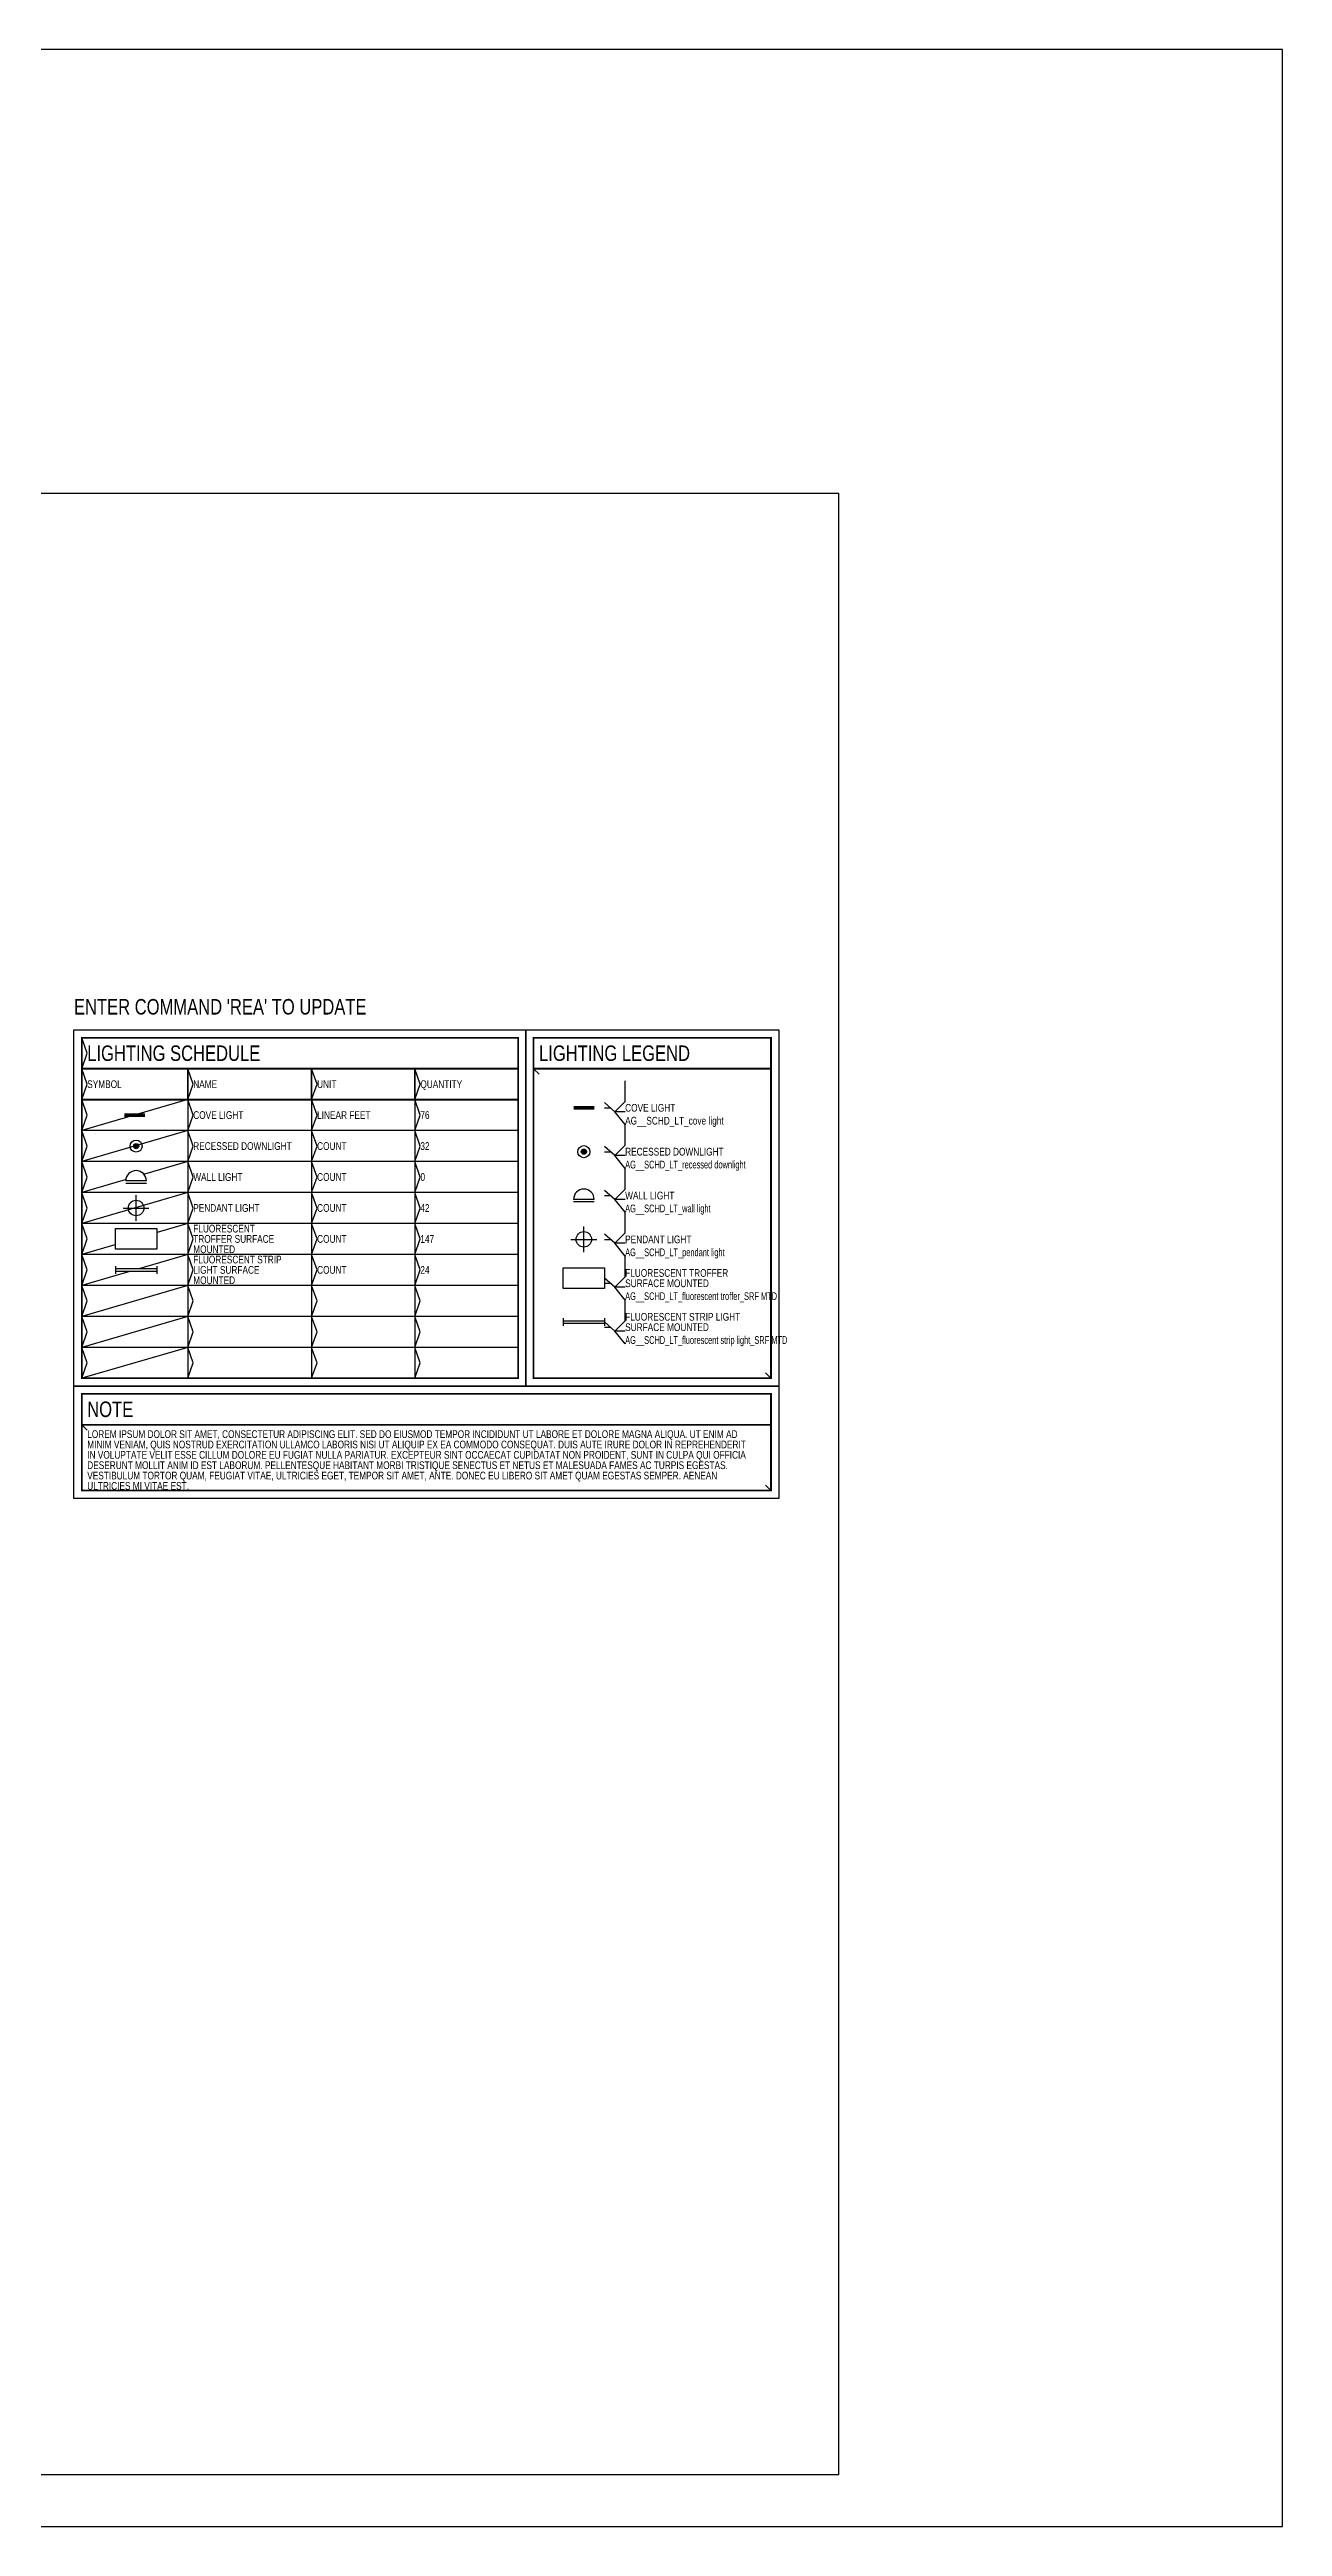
# Model space of a CAD drawing. Header units: inches. Extents: x -2048 to 3912, y -2355 to 2890.
# Drawn here: x 2479 to 3912, y -120 to 2760 of the extents above; entities that cross this region are included whole.
import ezdxf
from ezdxf.enums import TextEntityAlignment as Align

# ---------------------------------------------------------------- set-up
doc = ezdxf.new("R2010")
doc.units = ezdxf.units.IN
doc.header["$MEASUREMENT"] = 0
doc.layers.get('Defpoints').update_dxf_attribs({"color": 214})
doc.layers.add('A-ANNO-TEXT', color=2, linetype='Continuous')
doc.layers.add('A-LITE', color=3, linetype='Continuous')
doc.styles.add('AG_096_Century Gothic', font='GOTHIC.TTF', dxfattribs={"width": 0.8, "height": 9})
doc.styles.add('AG_192_Century Gothic', font='GOTHIC.TTF', dxfattribs={"width": 0.8, "height": 18})
doc.styles.add('AG_x_Century Gothic', font='GOTHIC.TTF', dxfattribs={"width": 0.8})

# ---------------------------------------------------------------- blocks, each defined once
blk = doc.blocks.new('*U23')
at = {"layer": 'A-ANNO-TEXT', "const_width": 2}
blk.add_lwpolyline([(9, -9), (285, -9), (285, -405), (9, -405)], close=True, dxfattribs=at)
blk.add_lwpolyline([(9, -45), (285, -45)], dxfattribs=at)
at = {"layer": 'Defpoints'}
for p, q in [((15.4, -51.4), (9, -45)), ((285, -405), (278.6, -398.6))]:
    blk.add_line(p, q, dxfattribs=at)
blk.add_lwpolyline([(0, 0), (294, 0), (294, -414), (0, -414)], close=True, dxfattribs=at)
at = {"layer": 'A-ANNO-TEXT', "style": 'AG_x_Century Gothic', "width": 0.8}
blk.add_attdef('Title', text='', height=18, dxfattribs=at).set_placement((15.4, -27), align=Align.MIDDLE_LEFT)
blk = doc.blocks.new('*U18')
for p, q in [((0, -24), (0, 0)), ((-12, -36), (-24, -25.5)), ((0, -24), (-12, -36)), ((-24, -31.5), (-17.1, -31.5)), ((0, -36), (-12, -36)), ((0, -51), (-12, -36)), ((0, -75), (0, -51)), ((-12, -87), (-24, -76.5)), ((-24, -82.5), (-17.1, -82.5)), ((0, -75), (-12, -87)), ((0, -87), (-12, -87)), ((0, -102), (-12, -87)), ((0, -126), (0, -102)), ((-12, -138), (-24, -127.5)), ((-24, -133.5), (-17.1, -133.5)), ((0, -126), (-12, -138)), ((0, -138), (-12, -138)), ((0, -153), (-12, -138)), ((0, -177), (0, -153)), ((-12, -189), (-24, -178.5)), ((-24, -184.5), (-17.1, -184.5)), ((0, -177), (-12, -189)), ((0, -189), (-12, -189)), ((0, -204), (-12, -189)), ((-12, -240), (-24, -229.5)), ((0, -228), (-12, -240)), ((0, -228), (0, -204)), ((-24, -235.5), (-17.1, -235.5)), ((0, -240), (-12, -240)), ((0, -255), (-12, -240)), ((0, -279), (0, -255)), ((-12, -291), (-24, -280.5)), ((-24, -286.5), (-17.1, -286.5)), ((0, -279), (-12, -291)), ((0, -291), (-12, -291)), ((0, -306), (-12, -291))]:
    blk.add_line(p, q)
blk = doc.blocks.new('*U28')
at = {"layer": 'A-ANNO-TEXT'}
for p, q in [((132.2, -81), (132.2, -405)), ((276.2, -81), (276.2, -405)), ((396.2, -81), (396.2, -405)), ((516.2, -117), (9, -117)), ((516.2, -153), (9, -153)), ((516.2, -189), (9, -189)), ((516.2, -225), (9, -225)), ((516.2, -261), (9, -261)), ((516.2, -297), (9, -297)), ((516.2, -333), (9, -333)), ((516.2, -369), (9, -369)), ((516.2, -405), (9, -405))]:
    blk.add_line(p, q, dxfattribs=at)
at = {"layer": 'A-ANNO-TEXT', "const_width": 2}
blk.add_lwpolyline([(9, -9), (516.2, -9), (516.2, -405), (9, -405)], close=True, dxfattribs=at)
for points in [[(9, -45), (516.2, -45)], [(132.2, -81), (132.2, -45)], [(276.2, -81), (276.2, -45)], [(396.2, -81), (396.2, -45)], [(516.2, -81), (9, -81)]]:
    blk.add_lwpolyline(points, dxfattribs=at)
at = {"layer": 'Defpoints'}
for p, q in [((132.2, -81), (9, -117)), ((132.2, -117), (9, -153)), ((132.2, -153), (9, -189)), ((132.2, -189), (9, -225)), ((132.2, -225), (9, -261)), ((132.2, -261), (9, -297)), ((132.2, -297), (9, -333)), ((132.2, -333), (9, -369)), ((132.2, -369), (9, -405))]:
    blk.add_line(p, q, dxfattribs=at)
blk.add_lwpolyline([(0, 0), (525.2, 0), (525.2, -414), (0, -414)], close=True, dxfattribs=at)
for points in [[(9, -45), (15.4, -27), (9, -9)], [(9, -81), (15.4, -63), (9, -45)], [(132.2, -81), (138.6, -63), (132.2, -45)], [(276.2, -81), (282.6, -63), (276.2, -45)], [(396.2, -81), (402.6, -63), (396.2, -45)], [(9, -117), (15.4, -99), (9, -81)], [(132.2, -117), (138.6, -99), (132.2, -81)], [(276.2, -117), (282.6, -99), (276.2, -81)], [(396.2, -117), (402.6, -99), (396.2, -81)], [(9, -153), (15.4, -135), (9, -117)], [(132.2, -153), (138.6, -135), (132.2, -117)], [(276.2, -153), (282.6, -135), (276.2, -117)], [(396.2, -153), (402.6, -135), (396.2, -117)], [(9, -189), (15.4, -171), (9, -153)], [(132.2, -189), (138.6, -171), (132.2, -153)], [(276.2, -189), (282.6, -171), (276.2, -153)], [(396.2, -189), (402.6, -171), (396.2, -153)], [(9, -225), (15.4, -207), (9, -189)], [(132.2, -225), (138.6, -207), (132.2, -189)], [(276.2, -225), (282.6, -207), (276.2, -189)], [(396.2, -225), (402.6, -207), (396.2, -189)], [(9, -261), (15.4, -243), (9, -225)], [(132.2, -261), (138.6, -243), (132.2, -225)], [(276.2, -261), (282.6, -243), (276.2, -225)], [(396.2, -261), (402.6, -243), (396.2, -225)], [(9, -297), (15.4, -279), (9, -261)], [(132.2, -297), (138.6, -279), (132.2, -261)], [(276.2, -297), (282.6, -279), (276.2, -261)], [(396.2, -297), (402.6, -279), (396.2, -261)], [(9, -333), (15.4, -315), (9, -297)], [(132.2, -333), (138.6, -315), (132.2, -297)], [(276.2, -333), (282.6, -315), (276.2, -297)], [(396.2, -333), (402.6, -315), (396.2, -297)], [(9, -369), (15.4, -351), (9, -333)], [(132.2, -369), (138.6, -351), (132.2, -333)], [(276.2, -369), (282.6, -351), (276.2, -333)], [(396.2, -369), (402.6, -351), (396.2, -333)], [(9, -405), (15.4, -387), (9, -369)], [(132.2, -405), (138.6, -387), (132.2, -369)], [(276.2, -405), (282.6, -387), (276.2, -369)], [(396.2, -405), (402.6, -387), (396.2, -369)]]:
    blk.add_lwpolyline(points, dxfattribs=at)
at = {"layer": 'A-ANNO-TEXT', "style": 'AG_x_Century Gothic', "width": 0.8}
for tag, height, p in [('Title', 18, (15.4, -27)), ('Column1', 9, (15.4, -63)), ('Column2', 9, (138.6, -63)), ('Column3', 9, (282.6, -63)), ('Column4', 9, (402.6, -63))]:
    blk.add_attdef(tag, text='', height=height, dxfattribs=at).set_placement(p, align=Align.MIDDLE_LEFT)
blk = doc.blocks.new('AG__SCHD_LT_cove light')
at = {"const_width": 4}
blk.add_lwpolyline([(24, 0), (0, 0)], dxfattribs=at)
blk = doc.blocks.new('*U31')
at = {"layer": 'A-LITE'}
blk.add_blockref('AG__SCHD_LT_cove light', (-12, 0), dxfattribs=at)
blk = doc.blocks.new('AG__SCHD_LT_recessed downlight')
h = blk.add_hatch(color=256)
h.dxf.hatch_style = 1
edge = h.paths.add_edge_path()
edge.add_arc((0, 0), 3, 0, 360)
for radius in [7, 3]:
    blk.add_circle((0, 0), radius)
blk = doc.blocks.new('*U27')
at = {"layer": 'A-LITE'}
blk.add_blockref('AG__SCHD_LT_recessed downlight', (0, 0), dxfattribs=at)
blk = doc.blocks.new('AG__SCHD_LT_wall light')
blk.add_wipeout([(12, 3), (-12, 3), (-11.8, 5.3), (-11.1, 7.6), (-10, 9.7), (-8.5, 11.5), (-6.7, 13), (-4.6, 14.1), (-2.3, 14.8), (0, 15), (2.3, 14.8), (4.6, 14.1), (6.7, 13), (8.5, 11.5), (10, 9.7), (11.1, 7.6), (11.8, 5.3)])
blk.add_lwpolyline([(12, 3, 1), (-12, 3, 1)], format="xyb")
blk.add_lwpolyline([(12, 3), (-12, 3)])
at = {"layer": 'Defpoints'}
blk.add_line((12, 0), (-12, 0), dxfattribs=at)
blk = doc.blocks.new('*U35')
at = {"layer": 'A-LITE'}
blk.add_blockref('AG__SCHD_LT_wall light', (0, 0), dxfattribs=at)
blk = doc.blocks.new('AG__SCHD_LT_pendant light')
for p, q in [((-15, 0), (15, 0)), ((0, -15), (0, 15))]:
    blk.add_line(p, q)
blk.add_circle((0, 0), 9)
blk = doc.blocks.new('*U33')
at = {"layer": 'A-LITE'}
blk.add_blockref('AG__SCHD_LT_pendant light', (0, 0), dxfattribs=at)
blk = doc.blocks.new('AG__SCHD_LT_fluorescent troffer_SRF MTD')
blk.add_wipeout([(-24, 12), (24, 12), (24, -12), (-24, -12)])
blk.add_lwpolyline([(-24, 12), (24, 12), (24, -12), (-24, -12)], close=True)
blk = doc.blocks.new('*U32')
at = {"layer": 'A-LITE'}
blk.add_blockref('AG__SCHD_LT_fluorescent troffer_SRF MTD', (0, 0), dxfattribs=at)
blk = doc.blocks.new('AG__SCHD_LT_fluorescent strip light_SRF MTD')
blk.add_wipeout([(-24, 1.5), (24, 1.5), (24, -1.5), (-24, -1.5)])
for p, q in [((-24, 4.5), (-24, -4.5)), ((-24, 1.5), (24, 1.5)), ((24, 4.5), (24, -4.5)), ((-24, -1.5), (24, -1.5))]:
    blk.add_line(p, q)
blk = doc.blocks.new('*U34')
at = {"layer": 'A-LITE'}
blk.add_blockref('AG__SCHD_LT_fluorescent strip light_SRF MTD', (0, 0), dxfattribs=at)
blk = doc.blocks.new('*U72')
at = {"layer": 'A-ANNO-TEXT', "const_width": 2}
blk.add_lwpolyline([(9, -9), (810.2, -9), (810.2, -121.6), (9, -121.6)], close=True, dxfattribs=at)
blk.add_lwpolyline([(9, -45), (810.2, -45)], dxfattribs=at)
at = {"layer": 'Defpoints'}
for p, q in [((15.4, -51.4), (9, -45)), ((810.2, -121.6), (803.8, -115.2))]:
    blk.add_line(p, q, dxfattribs=at)
blk.add_lwpolyline([(0, 0), (819.2, 0), (819.2, -130.6), (0, -130.6)], close=True, dxfattribs=at)
at = {"layer": 'A-ANNO-TEXT', "style": 'AG_x_Century Gothic', "width": 0.8}
blk.add_attdef('Title', text='', height=18, dxfattribs=at).set_placement((15.4, -27), align=Align.MIDDLE_LEFT)

msp = doc.modelspace()

# ---------------------------------------------------------------- linework, layer by layer
at = {"layer": 'Defpoints'}
for points in [[(-120, -120), (3912, -120), (3912, 2760), (-120, 2760)], [(-60, 2244), (3396, 2244), (3396, -60), (-60, -60)]]:
    msp.add_lwpolyline(points, close=True, dxfattribs=at)

# ---------------------------------------------------------------- block references
for name, p in [('*U31', (3099.97363, 1529.50176)), ('*U31', (2577.90386, 1521)), ('*U33', (3099.95542, 1376.50176))]:
    msp.add_blockref(name, p)
at = {"layer": 'A-ANNO-TEXT'}
for name, p, values in [('*U28', (2507.29968, 1620), {'Title': 'LIGHTING SCHEDULE', 'Column1': 'SYMBOL', 'Column2': 'NAME', 'Column3': 'UNIT', 'Column4': 'QUANTITY'}), ('*U23', (3032.50804, 1620), {'Title': 'LIGHTING LEGEND'}), ('*U72', (2507.29968, 1206), {'Title': 'NOTE'})]:
    msp.add_blockref(name, p, dxfattribs=at).add_auto_attribs(values)
at = {"layer": 'Defpoints'}
msp.add_blockref('*U18', (3147.97363, 1561.00176), dxfattribs=at)

# ---------------------------------------------------------------- texts
at = {"layer": 'A-ANNO-TEXT', "style": 'AG_096_Century Gothic', "width": 0.8}
for s, p in [('COVE LIGHT', (3147.97363, 1525.00176)), ('RECESSED DOWNLIGHT', (3147.97363, 1474.00176)), ('WALL LIGHT', (3147.97363, 1423.00176)), ('PENDANT LIGHT', (3147.97363, 1372.00176)), ('SURFACE MOUNTED', (3147.97363, 1321.00176)), ('FLUORESCENT TROFFER', (3147.97363, 1333.00176)), ('SURFACE MOUNTED', (3147.97363, 1269.96684)), ('FLUORESCENT STRIP LIGHT', (3147.97363, 1282.00176))]:
    msp.add_text(s, height=9, dxfattribs=at).set_placement(p)
at = {"layer": 'A-ANNO-TEXT', "char_height": 9, "attachment_point": 4, "style": 'AG_096_Century Gothic'}
for s, insert, width in [('\\W0.8000;COVE LIGHT', (2645.92477, 1521), 59.0980993), ('LINEAR FEET', (2789.92477, 1521), 59.0980993), ('76', (2909.92477, 1521), 59.0980993), ('\\W0.8000;RECESSED DOWNLIGHT', (2645.92477, 1485), 111.0930143), ('COUNT', (2789.92477, 1485), 59.0980993), ('32', (2909.92477, 1485), 59.0980993), ('\\W0.8000;WALL LIGHT', (2645.92477, 1449), 56.1072848), ('COUNT', (2789.92477, 1449), 59.0980993), ('0', (2910.08236, 1449), 59.0980993), ('\\W0.8000;PENDANT LIGHT', (2645.92477, 1413), 75.1835649), ('COUNT', (2789.92477, 1413), 59.0980993), ('42', (2909.92477, 1413), 59.0980993), ('COUNT', (2789.92477, 1377), 59.0980993), ('147', (2909.92477, 1377), 59.0980993), ('COUNT', (2789.92477, 1341), 59.0980993), ('24', (2909.92477, 1341), 59.0980993)]:
    msp.add_mtext(s, dxfattribs=dict(at, insert=insert, width=width))
at = {"layer": 'A-ANNO-TEXT', "char_height": 9, "style": 'AG_096_Century Gothic'}
for s, insert, width, attachment_point, line_spacing_factor in [('\\W0.8000;FLUORESCENT TROFFER SURFACE MOUNTED', (2645.92477, 1377), 109.9911353, 4, 0.8), ('\\W0.8000;FLUORESCENT STRIP LIGHT SURFACE MOUNTED', (2645.92477, 1341), 122.8841033, 4, 0.802328), ('LOREM IPSUM DOLOR SIT AMET, CONSECTETUR ADIPISCING ELIT. SED DO EIUSMOD TEMPOR INCIDIDUNT UT LABORE ET DOLORE MAGNA ALIQUA. UT ENIM AD MINIM VENIAM, QUIS NOSTRUD EXERCITATION ULLAMCO LABORIS NISI UT ALIQUIP EX EA COMMODO CONSEQUAT. DUIS AUTE IRURE DOLOR IN REPREHENDERIT IN VOLUPTATE VELIT ESSE CILLUM DOLORE EU FUGIAT NULLA PARIATUR. EXCEPTEUR SINT OCCAECAT CUPIDATAT NON PROIDENT, SUNT IN CULPA QUI OFFICIA DESERUNT MOLLIT ANIM ID EST LABORUM. PELLENTESQUE HABITANT MORBI TRISTIQUE SENECTUS ET NETUS ET MALESUADA FAMES AC TURPIS EGESTAS. VESTIBULUM TORTOR QUAM, FEUGIAT VITAE, ULTRICIES EGET, TEMPOR SIT AMET, ANTE. DONEC EU LIBERO SIT AMET QUAM EGESTAS SEMPER. AENEAN ULTRICIES MI VITAE EST. ', (2522.71641, 1154.58327), 774.3774509, 1, 0.802328)]:
    msp.add_mtext(s, dxfattribs=dict(at, insert=insert, width=width, attachment_point=attachment_point, line_spacing_factor=line_spacing_factor))
at = {"layer": 'Defpoints'}
for s, height, style, width, p in [("ENTER COMMAND 'REA' TO UPDATE", 18, 'AG_192_Century Gothic', 0.8, (2507.29968, 1638)), ('AG__SCHD_LT_cove light', 9, 'AG_096_Century Gothic', 0.8, (3147.97363, 1510.00176)), ('AG__SCHD_LT_recessed downlight', 9, 'AG_096_Century Gothic', 0.6, (3147.97363, 1459.00176)), ('AG__SCHD_LT_wall light', 9, 'AG_096_Century Gothic', 0.6, (3147.97363, 1408.00176)), ('AG__SCHD_LT_pendant light', 9, 'AG_096_Century Gothic', 0.6, (3147.97363, 1357.00176)), ('AG__SCHD_LT_fluorescent troffer_SRF MTD', 9, 'AG_096_Century Gothic', 0.6, (3147.97363, 1306.00176)), ('AG__SCHD_LT_fluorescent strip light_SRF MTD', 9, 'AG_096_Century Gothic', 0.6, (3147.97363, 1255.00176))]:
    msp.add_text(s, height=height, dxfattribs=dict(at, style=style, width=width)).set_placement(p)

# ---------------------------------------------------------------- next in the draw order: block references
for name, p in [('*U27', (2579.50804, 1485)), ('*U27', (3099.97363, 1478.50176)), ('*U35', (2579.50804, 1441.5)), ('*U35', (3099.97363, 1420.00176)), ('*U34', (2579.50804, 1341)), ('*U32', (3099.97363, 1331.50176)), ('*U34', (3099.95542, 1280.50176))]:
    msp.add_blockref(name, p)

# ---------------------------------------------------------------- next in the draw order: block references
msp.add_blockref('*U33', (2579.50804, 1413))

# ---------------------------------------------------------------- next in the draw order: block references
msp.add_blockref('*U32', (2579.50804, 1377))

doc.saveas('drawing.dxf')
